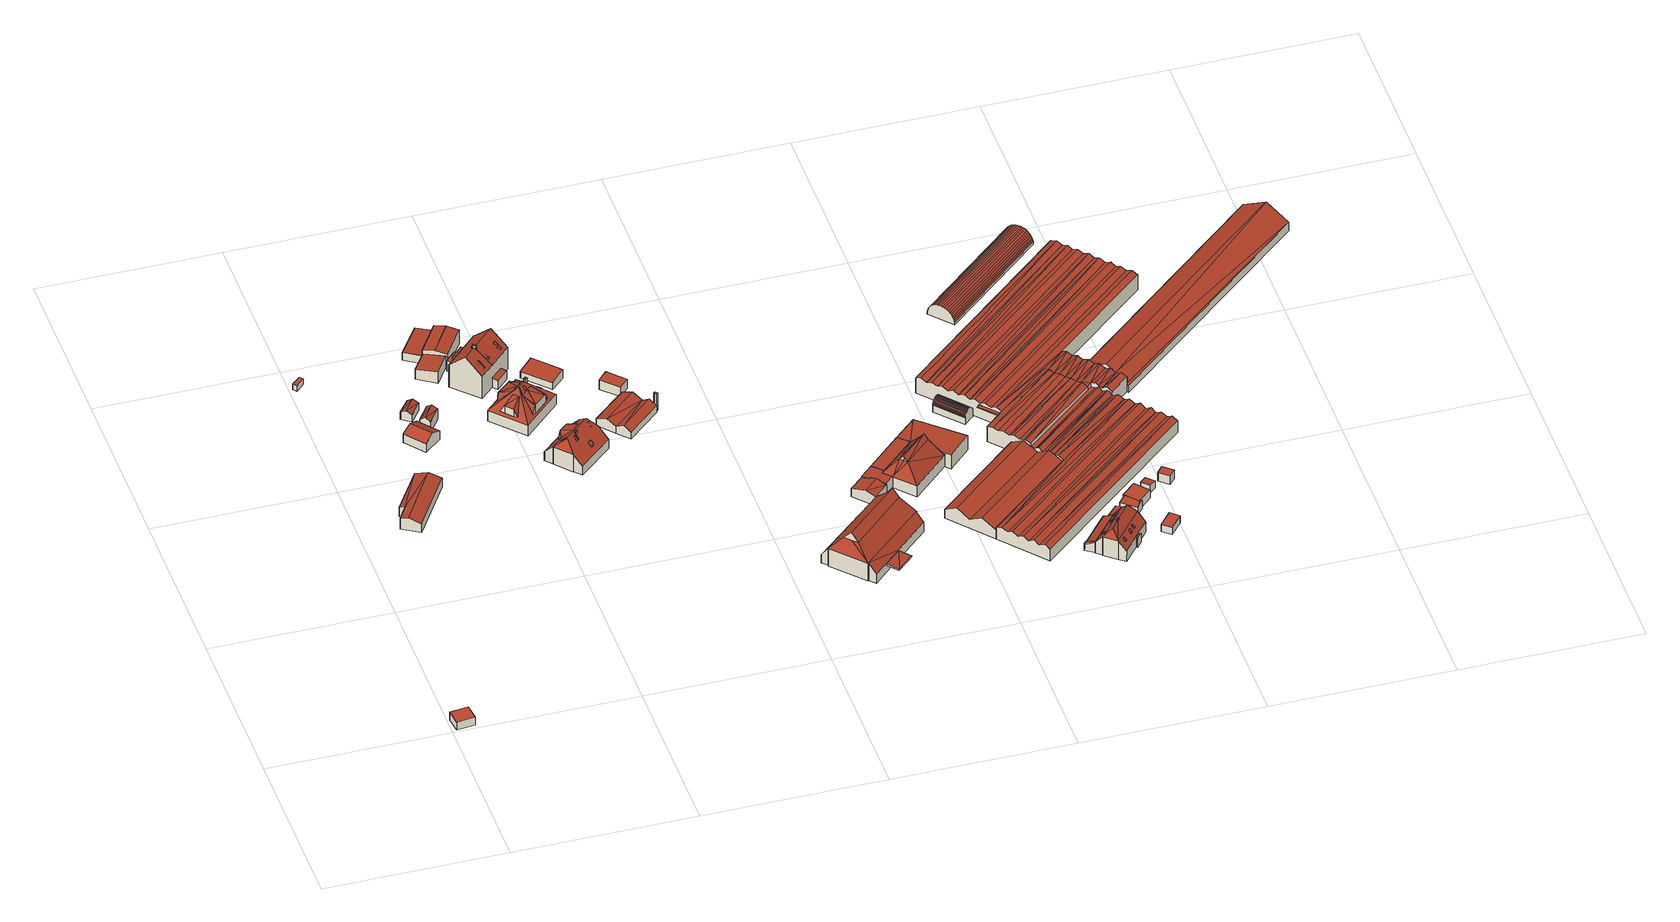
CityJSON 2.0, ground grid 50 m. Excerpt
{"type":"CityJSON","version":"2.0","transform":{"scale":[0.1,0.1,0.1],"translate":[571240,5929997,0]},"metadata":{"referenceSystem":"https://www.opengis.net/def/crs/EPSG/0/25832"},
"CityObjects":{
"building1":{"type":"Building","attributes":{"Grundfläche 2D":"23.063913","Grundhöhe NN":"0.871"},"geometry":[{"type":"Solid","lod":"3","boundaries":[[[[0,1,2,3]],[[4,5,3,2]],[[5,6,0,3]],[[6,7,1,0]],[[7,4,2,1]],[[7,6,5,4]]]],"semantics":{"surfaces":[{"type":"RoofSurface"},{"type":"WallSurface"},{"type":"GroundSurface"}],"values":[[0,1,1,1,1,2]]}}]},
"building2":{"type":"Building","attributes":{"Grundfläche 2D":"130.354310","Grundhöhe NN":"1.993"},"geometry":[{"type":"Solid","lod":"3","boundaries":[[[[8,9,10,11]],[[12,8,13]],[[14,9,8,12]],[[12,13,15]],[[11,10,16,17]],[[13,8,11,17,18]],[[15,13,18,19]],[[12,15,19,20]],[[14,12,20,21]],[[16,10,9,14,21]],[[19,18,17,16,21,20]]]],"semantics":{"surfaces":[{"type":"RoofSurface"},{"type":"WallSurface"},{"type":"GroundSurface"}],"values":[[0,0,0,0,1,1,1,1,1,1,2]]}}]},
"building3":{"type":"Building","attributes":{"Grundfläche 2D":"4.122551","Grundhöhe NN":"1.313"},"geometry":[{"type":"Solid","lod":"3","boundaries":[[[[22,23,24,25]],[[26,27,25,24]],[[27,28,22,25]],[[28,29,23,22]],[[29,26,24,23]],[[29,28,27,26]]]],"semantics":{"surfaces":[{"type":"RoofSurface"},{"type":"WallSurface"},{"type":"GroundSurface"}],"values":[[0,1,1,1,1,2]]}}]},
"building4":{"type":"Building","attributes":{"Grundfläche 2D":"42.487917","Grundhöhe NN":"2.289"},"geometry":[{"type":"Solid","lod":"3","boundaries":[[[[30,31,32,33]],[[34,31,30,35]],[[33,32,36,37]],[[35,30,33,37,38]],[[34,35,38,39]],[[36,32,31,34,39]],[[38,37,36,39]]]],"semantics":{"surfaces":[{"type":"RoofSurface"},{"type":"WallSurface"},{"type":"GroundSurface"}],"values":[[0,0,1,1,1,1,2]]}}]},
"building5":{"type":"Building","attributes":{"Grundfläche 2D":"15.498666","Grundhöhe NN":"1.835"},"geometry":[{"type":"Solid","lod":"3","boundaries":[[[[40,41,42]],[[40,42,43]],[[44,43,45]],[[40,43,44]],[[42,41,46,47]],[[45,43,42,47,48]],[[44,45,48,49]],[[46,41,40,44,49]],[[48,47,46,49]]]],"semantics":{"surfaces":[{"type":"RoofSurface"},{"type":"WallSurface"},{"type":"GroundSurface"}],"values":[[0,0,0,0,1,1,1,1,2]]}}]},
"building6":{"type":"Building","attributes":{"Grundfläche 2D":"16.475734","Grundhöhe NN":"2.007"},"geometry":[{"type":"Solid","lod":"3","boundaries":[[[[50,51,52]],[[53,51,50]],[[54,52,55]],[[50,52,54]],[[55,52,51,56,57]],[[54,55,57,58]],[[53,50,54,58,59]],[[51,53,59,56]],[[57,56,59,58]]]],"semantics":{"surfaces":[{"type":"RoofSurface"},{"type":"WallSurface"},{"type":"GroundSurface"}],"values":[[0,0,0,0,1,1,1,1,2]]}}]},
"building7":{"type":"Building","attributes":{"Grundfläche 2D":"40.867270","Grundhöhe NN":"1.339"},"geometry":[{"type":"Solid","lod":"3","boundaries":[[[[60,61,62,63,64]],[[64,63,62,65,66]],[[60,64,66,67]],[[61,60,67,68]],[[62,61,68,65]],[[66,65,68,67]]]],"semantics":{"surfaces":[{"type":"RoofSurface"},{"type":"WallSurface"},{"type":"GroundSurface"}],"values":[[0,1,1,1,1,2]]}}]},
"building8":{"type":"Building","attributes":{"Grundfläche 2D":"121.581172","Grundhöhe NN":"1.195"},"geometry":[{"type":"Solid","lod":"3","boundaries":[[[[69,70,71,72,73,74]],[[69,75,76,70]],[[77,78,79,80]],[[78,77,81]],[[78,81,82]],[[71,79,78,72]],[[83,75,69,74,73,72,78,82,84]],[[76,75,83,85]],[[71,70,76,85,86,79]],[[80,79,86,87]],[[77,80,87,88]],[[81,77,88,89]],[[82,81,89,84]],[[83,84,89,88,87,86,85]]]],"semantics":{"surfaces":[{"type":"RoofSurface"},{"type":"WallSurface"},{"type":"GroundSurface"}],"values":[[0,0,0,0,0,1,1,1,1,1,1,1,1,2]]}}]},
"building9":{"type":"Building","attributes":{"Grundfläche 2D":"149.646986","Grundhöhe NN":"1.250"},"children":["building9-1","building9-2","building9-3","building9-4","building9-5"],"geometry":[{"type":"Solid","lod":"3","boundaries":[[[[90,91,92,91,93,94,95,96,97,98]],[[91,90,99,100]],[[93,91,100,101,95,94]],[[102,103,104,105]],[[106,107,108,109,110]],[[111,112,113,114,115,116]],[[115,114,109,108,117,118,98,97,96,119,120]],[[99,90,98,118,121]],[[103,122,123,101,100,99,121,124,104]],[[119,96,95,101,123]],[[105,104,124,125]],[[102,105,125,126]],[[103,102,126,122]],[[109,114,113,110]],[[127,107,106,110,113,112,128]],[[108,107,127,117]],[[120,129,116,115]],[[111,116,129,130]],[[112,111,130,128]],[[128,130,129,120,119,123,122,126,125,124,121,118,117,127]]]],"semantics":{"surfaces":[{"type":"RoofSurface"},{"type":"WallSurface"},{"type":"GroundSurface"}],"values":[[0,0,0,0,0,0,1,1,1,1,1,1,1,1,1,1,1,1,1,2]]}}]},
"building9-1":{"type":"BuildingInstallation","parents":["building9"],"geometry":[{"type":"MultiSurface","lod":"3","boundaries":[[[131,132,133,134]],[[134,133,135,136]],[[131,134,136,137]],[[132,131,137,138]],[[138,135,133,132]]],"semantics":{"surfaces":[{"type":"RoofSurface"},{"type":"WallSurface"}],"values":[0,1,1,1,1]}}]},
"building9-2":{"type":"BuildingInstallation","parents":["building9"],"geometry":[{"type":"MultiSurface","lod":"3","boundaries":[[[139,140,141,142]],[[142,141,143,144]],[[139,142,144,145]],[[140,139,145,146]],[[141,140,146,143]]],"semantics":{"surfaces":[{"type":"RoofSurface"},{"type":"WallSurface"}],"values":[0,1,1,1,1]}}]},
"building9-3":{"type":"BuildingInstallation","parents":["building9"],"geometry":[{"type":"MultiSurface","lod":"3","boundaries":[[[147,148,149,150]],[[151,152,147,150]],[[152,91,153,148,147]],[[149,148,153,154]],[[150,149,154,93,151]]],"semantics":{"surfaces":[{"type":"RoofSurface"},{"type":"WallSurface"}],"values":[0,1,1,1,1]}}]},
"building9-4":{"type":"BuildingInstallation","parents":["building9"],"geometry":[{"type":"MultiSurface","lod":"3","boundaries":[[[155,156,157,158,159]],[[160,155,159,158,161,162]],[[160,163,156,155]],[[163,164,157,156]],[[158,157,164,161]]],"semantics":{"surfaces":[{"type":"RoofSurface"},{"type":"WallSurface"}],"values":[0,1,1,1,1]}}]},
"building9-5":{"type":"BuildingInstallation","parents":["building9"],"geometry":[{"type":"MultiSurface","lod":"3","boundaries":[[[165,166,167,168,169,170,171,172]],[[173,174,175,170,169,168]],[[176,173,168,167,166]],[[175,92,177,172,171,170]],[[177,178,176,166,165,172]]],"semantics":{"surfaces":[{"type":"RoofSurface"},{"type":"WallSurface"}],"values":[0,1,1,1,1]}}]},
"building10":{"type":"Building","attributes":{"Grundfläche 2D":"168.420769","Grundhöhe NN":"1.613"},"children":["building10-1","building10-2","building10-3","building10-4"],"geometry":[{"type":"Solid","lod":"3","boundaries":[[[[179,180,181]],[[182,183,184]],[[181,180,182,184]],[[184,183,185,186]],[[187,188,189]],[[190,191,192,187]],[[187,192,193,188]],[[194,195,196,191,197,198]],[[196,192,191]],[[199,200,196,195]],[[199,195,201,202]],[[203,204,205,206]],[[207,208,209,206]],[[206,209,203]],[[210,211,212,208]],[[212,209,208]],[[212,211,213]],[[211,214,213]],[[215,216,217,218,219,220,221,222],[214,211,210,223,208,224,225,226,205,204,227,228,229,230,231]],[[220,219,232]],[[233,234,235,232,219,218,217,216],[236,198,197,191,190,237,238,239,240,241,242,243,244,245,246,201,195,216,195,194,198]],[[233,216,215],[183,182,180,179,247,248,186,185]],[[184,186,248]],[[181,184,248,247]],[[247,179,181]],[[239,238,187,189]],[[237,190,191,197,191,190,187,238]],[[202,201,246]],[[199,202,246,245]],[[245,244,243,242,241,240,188,193,192,196,200,199]],[[189,188,240,239]],[[206,205,226]],[[208,207,206,226,225,224,208,223,210]],[[213,214,231]],[[229,228,227,203,209,212,213,231,230]],[[204,203,227]],[[215,222,221,220,249,250]],[[233,215,250,251]],[[232,235,234,233,251,252]],[[220,232,252,249]],[[251,250,249,252]]]],"semantics":{"surfaces":[{"type":"RoofSurface"},{"type":"WallSurface"},{"type":"GroundSurface"}],"values":[[0,0,0,0,0,0,0,0,0,0,0,0,0,0,0,0,0,0,0,0,0,0,1,1,1,1,1,1,1,1,1,1,1,1,1,1,1,1,1,1,2]]}}]},
"building10-1":{"type":"BuildingInstallation","parents":["building10"],"geometry":[{"type":"MultiSurface","lod":"3","boundaries":[[[253,254,255,256,257]],[[257,256,236,258]],[[258,259,253,257]],[[255,254,253,259,260]],[[260,236,256,255]]],"semantics":{"surfaces":[{"type":"RoofSurface"},{"type":"WallSurface"}],"values":[0,1,1,1,1]}}]},
"building10-2":{"type":"BuildingInstallation","parents":["building10"],"geometry":[{"type":"MultiSurface","lod":"3","boundaries":[[[261,262,263,264]],[[264,263,265,266]],[[261,264,266,267]],[[262,261,267,268]],[[263,262,268,265]]],"semantics":{"surfaces":[{"type":"RoofSurface"},{"type":"WallSurface"}],"values":[0,1,1,1,1]}}]},
"building10-3":{"type":"BuildingInstallation","parents":["building10"],"geometry":[{"type":"MultiSurface","lod":"3","boundaries":[[[269,270,271,272]],[[270,269,273,274]],[[272,271,275,276]],[[269,272,276,273]],[[271,270,274,275]]],"semantics":{"surfaces":[{"type":"RoofSurface"},{"type":"WallSurface"}],"values":[0,1,1,1,1]}}]},
"building10-4":{"type":"BuildingInstallation","parents":["building10"],"geometry":[{"type":"MultiSurface","lod":"3","boundaries":[[[277,278,279,280]],[[280,279,281,282]],[[277,280,282,283]],[[278,277,283,284]],[[279,278,284,281]]],"semantics":{"surfaces":[{"type":"RoofSurface"},{"type":"WallSurface"}],"values":[0,1,1,1,1]}}]},
"building11":{"type":"Building","attributes":{"Grundfläche 2D":"145.570265","Grundhöhe NN":"1.958"},"children":["building11-1","building11-2","building11-3","building11-4","building11-5"],"geometry":[{"type":"Solid","lod":"3","boundaries":[[[[285,286,287]],[[286,288,287]],[[287,288,289,290]],[[291,292,287,290,293]],[[294,295,296,297,298,299,289,288,286,285,300,301,302]],[[293,290,289,299,303,304,305,306,307,296,295,308,291]],[[296,307,309]],[[294,292,291,308,295]],[[310,304,303]],[[311,312,313,307,306,305,304,310,314,315]],[[309,307,313]],[[292,294,302]],[[301,300,287,292,302]],[[285,287,300]],[[316,317,297,296]],[[317,318,298,297]],[[318,319,299,298]],[[319,320,303,299]],[[320,321,310,303]],[[321,322,314,310]],[[322,323,315,314]],[[323,324,311,315]],[[324,325,312,311]],[[325,326,313,312]],[[326,327,309,313]],[[327,316,296,309]],[[318,317,316,327,326,325,324,323,322,321,320,319]]]],"semantics":{"surfaces":[{"type":"RoofSurface"},{"type":"WallSurface"},{"type":"GroundSurface"}],"values":[[0,0,0,0,0,0,0,0,0,0,0,1,1,1,1,1,1,1,1,1,1,1,1,1,1,1,2]]}}]},
"building11-1":{"type":"BuildingInstallation","parents":["building11"],"geometry":[{"type":"MultiSurface","lod":"3","boundaries":[[[328,329,330,331,332]],[[333,330,329,334]],[[334,329,328,332,335,336]],[[333,337,331,330]],[[337,335,332,331]]],"semantics":{"surfaces":[{"type":"RoofSurface"},{"type":"WallSurface"}],"values":[0,1,1,1,1]}}]},
"building11-2":{"type":"BuildingInstallation","parents":["building11"],"geometry":[{"type":"MultiSurface","lod":"3","boundaries":[[[338,339,340,341]],[[341,340,342,343]],[[338,341,343,344]],[[339,338,344,345]],[[340,339,345,342]]],"semantics":{"surfaces":[{"type":"RoofSurface"},{"type":"WallSurface"}],"values":[0,1,1,1,1]}}]},
"building11-3":{"type":"BuildingInstallation","parents":["building11"],"geometry":[{"type":"MultiSurface","lod":"3","boundaries":[[[346,347,348,349]],[[347,346,350,351]],[[352,350,346,349]],[[349,348,353,352]],[[351,353,348,347]]],"semantics":{"surfaces":[{"type":"RoofSurface"},{"type":"WallSurface"}],"values":[0,1,1,1,1]}}]},
"building11-4":{"type":"BuildingInstallation","parents":["building11"],"geometry":[{"type":"MultiSurface","lod":"3","boundaries":[[[354,355,356,357,358,359]],[[359,358,357,360,358,361]],[[361,362,354,359]],[[362,363,364,356,355,354]],[[364,360,357,356]]],"semantics":{"surfaces":[{"type":"RoofSurface"},{"type":"WallSurface"}],"values":[0,1,1,1,1]}}]},
"building11-5":{"type":"BuildingInstallation","parents":["building11"],"geometry":[{"type":"MultiSurface","lod":"3","boundaries":[[[365,366,367,368]],[[365,368,369]],[[367,366,370,371]],[[371,372,373,369,368,367]],[[373,374,365,369]],[[366,365,374,370]]],"semantics":{"surfaces":[{"type":"RoofSurface"},{"type":"WallSurface"}],"values":[0,0,1,1,1,1]}}]},
"building12":{"type":"Building","attributes":{"Grundfläche 2D":"48.192403","Grundhöhe NN":"1.057"},"geometry":[{"type":"Solid","lod":"3","boundaries":[[[[375,376,377,378]],[[379,380,378,377]],[[380,381,375,378]],[[381,382,376,375]],[[382,379,377,376]],[[382,381,380,379]]]],"semantics":{"surfaces":[{"type":"RoofSurface"},{"type":"WallSurface"},{"type":"GroundSurface"}],"values":[[0,1,1,1,1,2]]}}]},
"building13":{"type":"Building","attributes":{"Grundfläche 2D":"128.710139","Grundhöhe NN":"0.861"},"geometry":[{"type":"Solid","lod":"3","boundaries":[[[[383,384,385]],[[386,387,385,388]],[[383,385,387]],[[389,384,383]],[[390,389,383,391]],[[392,389,390,393]],[[388,385,384,394,395]],[[386,388,395,396]],[[383,387,386,396,397]],[[383,397,398,391]],[[393,390,391,398,399]],[[392,393,399,400]],[[394,384,389,392,400]],[[395,394,400,399,398,397,396]]]],"semantics":{"surfaces":[{"type":"RoofSurface"},{"type":"WallSurface"},{"type":"GroundSurface"}],"values":[[0,0,0,0,0,0,1,1,1,1,1,1,1,2]]}}]},
"building14":{"type":"Building","attributes":{"Grundfläche 2D":"22.671607","Grundhöhe NN":"0.861"},"geometry":[{"type":"Solid","lod":"3","boundaries":[[[[401,402,403,404]],[[405,406,404,403]],[[406,407,401,404]],[[407,408,402,401]],[[408,405,403,402]],[[408,407,406,405]]]],"semantics":{"surfaces":[{"type":"RoofSurface"},{"type":"WallSurface"},{"type":"GroundSurface"}],"values":[[0,1,1,1,1,2]]}}]},
"building15":{"type":"Building","attributes":{"Grundfläche 2D":"0.396616","Grundhöhe NN":"0.861"},"geometry":[{"type":"Solid","lod":"3","boundaries":[[[[409,410,411,412]],[[413,414,412,411]],[[414,415,409,412]],[[415,416,410,409]],[[416,413,411,410]],[[416,415,414,413]]]],"semantics":{"surfaces":[{"type":"RoofSurface"},{"type":"WallSurface"},{"type":"GroundSurface"}],"values":[[0,1,1,1,1,2]]}}]},
"building16":{"type":"Building","attributes":{"Grundfläche 2D":"384.160174","Grundhöhe NN":"1.611"},"children":["building16-1"],"geometry":[{"type":"Solid","lod":"3","boundaries":[[[[417,418,419]],[[419,420,421,417]],[[417,421,422,423,424,425]],[[424,423,426,427]],[[428,429,422]],[[422,429,423]],[[430,429,428]],[[431,432,433,434,427,426,430,428]],[[435,432,431]],[[436,432,435]],[[433,425,437,434]],[[424,437,425]],[[429,426,423]],[[430,426,429]],[[437,424,427,434]],[[438,420,419,439,419,418,440,441]],[[421,420,438,442]],[[422,421,442,443]],[[428,422,443,444]],[[431,428,444,445]],[[435,431,445,446]],[[436,435,446,447]],[[432,436,447,448]],[[433,432,448,449]],[[425,433,449,450]],[[417,425,450,451]],[[418,417,451,440]],[[449,448,447,446,445,444,443,442,438,441,440,451,450]]]],"semantics":{"surfaces":[{"type":"RoofSurface"},{"type":"WallSurface"},{"type":"GroundSurface"}],"values":[[0,0,0,0,0,0,0,0,0,0,0,0,1,1,1,1,1,1,1,1,1,1,1,1,1,1,1,2]]}}]},
"building16-1":{"type":"BuildingInstallation","parents":["building16"],"geometry":[{"type":"MultiSurface","lod":"3","boundaries":[[[452,439,453]],[[454,439,452]],[[453,439,455,456,457]],[[458,452,453,457,456]],[[454,452,458,459]],[[439,454,459,455]],[[459,458,456,455]]],"semantics":{"surfaces":[{"type":"RoofSurface"},{"type":"WallSurface"},{"type":"OuterCeilingSurface"}],"values":[0,0,1,1,1,1,2]}}]},
"building17":{"type":"Building","attributes":{"Grundfläche 2D":"38.992033","Grundhöhe NN":"1.335"},"geometry":[{"type":"Solid","lod":"3","boundaries":[[[[460,461,462]],[[463,461,460]],[[464,461,463]],[[465,460,462,466,467,468]],[[466,462,461,464,469,470,471]],[[467,466,471,472]],[[468,467,472,473]],[[465,468,473,474]],[[463,460,465,474,475]],[[464,463,475,469]],[[469,475,474,473,472,471,470]]]],"semantics":{"surfaces":[{"type":"RoofSurface"},{"type":"WallSurface"},{"type":"GroundSurface"}],"values":[[0,0,0,0,1,1,1,1,1,1,2]]}}]},
"building18":{"type":"Building","attributes":{"Grundfläche 2D":"27.811129","Grundhöhe NN":"1.264"},"geometry":[{"type":"Solid","lod":"3","boundaries":[[[[476,477,478,479,480,481,482,483,484,485]],[[486,480,479,478,487,488]],[[481,480,486,473]],[[482,481,473,472]],[[483,482,472,471]],[[485,484,483,471,470]],[[476,485,470,489]],[[477,476,489,490]],[[478,477,490,487]],[[486,488,487,490,489,470,471,472,473]]]],"semantics":{"surfaces":[{"type":"RoofSurface"},{"type":"WallSurface"},{"type":"GroundSurface"}],"values":[[0,1,1,1,1,1,1,1,1,2]]}}]},
"building19":{"type":"Building","attributes":{"Grundfläche 2D":"145.888593","Grundhöhe NN":"1.140"},"geometry":[{"type":"Solid","lod":"3","boundaries":[[[[491,492,493]],[[491,493,494]],[[495,491,494]],[[491,496,492]],[[497,498,496]],[[499,497,496]],[[499,496,491]],[[500,494,493]],[[500,501,494]],[[500,498,497]],[[495,501,497]],[[500,497,501]],[[502,495,497]],[[502,491,495]],[[503,494,501]],[[499,502,497]],[[491,502,499]],[[503,495,494]],[[495,503,501]],[[493,504,500]],[[504,498,500]],[[493,492,505,506]],[[507,500,504,493,506]],[[508,498,504,500,507]],[[492,496,498,508,505]],[[506,505,508,507]]]],"semantics":{"surfaces":[{"type":"RoofSurface"},{"type":"WallSurface"},{"type":"GroundSurface"}],"values":[[0,0,0,0,0,0,0,0,0,0,0,0,0,0,0,1,1,1,1,1,1,1,1,1,1,2]]}}]},
"building20":{"type":"Building","attributes":{"Grundfläche 2D":"187.721855","Grundhöhe NN":"1.034"},"geometry":[{"type":"Solid","lod":"3","boundaries":[[[[500,509,480,479,478]],[[500,510,509]],[[511,510,500]],[[512,513,514,515,516,517,510,511]],[[516,515,509]],[[478,518,519,500]],[[520,521,480,509]],[[478,479,480,521,522,518]],[[511,500,519,523]],[[510,517,509]],[[517,516,509]],[[515,514,524,525]],[[515,525,520,509]],[[511,523,526,512]],[[513,512,526,527]],[[514,513,527,524]],[[521,520,525,524,527,526,523,519,518,522]]]],"semantics":{"surfaces":[{"type":"RoofSurface"},{"type":"WallSurface"},{"type":"GroundSurface"}],"values":[[0,0,0,0,0,1,1,1,1,1,1,1,1,1,1,1,2]]}}]},
"building21":{"type":"Building","attributes":{"Grundfläche 2D":"35.660519","Grundhöhe NN":"0.750"},"geometry":[{"type":"Solid","lod":"3","boundaries":[[[[528,529,530,531]],[[532,528,531,533]],[[534,532,533,535]],[[536,534,535,537]],[[538,536,537,539]],[[540,538,539,541]],[[542,540,541,543]],[[544,542,543,545]],[[546,544,545,547]],[[548,546,547,549]],[[550,548,549,551]],[[552,550,551,553]],[[554,552,553,555]],[[556,554,555,557]],[[558,556,557,559]],[[560,558,559,561]],[[562,560,561,563]],[[564,562,563,565]],[[566,564,565,567]],[[568,566,567,569]],[[531,530,570,571]],[[572,573,574,575,576,577,578,579,580,581,582,569,567,565,563,561,559,557,555,553,551,549,547,545,543,541,539,537,535,533,531,571,583]],[[568,569,582,584]],[[585,564,566,568,584]],[[586,587,588,589,590,591,592,528,532,534,536,538,540,542,544,546,548,550,552,554,556,558,560,562,564,585,593]],[[529,528,592,594]],[[530,529,594,570]],[[591,590,589,588,587,586,593,585,584,582,581,580,579,578,577,576,575,574,573,572,583,571,570,594,592]]]],"semantics":{"surfaces":[{"type":"RoofSurface"},{"type":"WallSurface"},{"type":"GroundSurface"}],"values":[[0,0,0,0,0,0,0,0,0,0,0,0,0,0,0,0,0,0,0,0,1,1,1,1,1,1,1,2]]}}]},
"building22":{"type":"Building","attributes":{"Grundfläche 2D":"145.750963","Grundhöhe NN":"1.015"},"children":["building22-1","building22-2","building22-3","building22-4","building22-5","building22-6","building22-7","building22-8"],"geometry":[{"type":"Solid","lod":"3","boundaries":[[[[595,596,597,598,599,600,601,602]],[[603,604,605,606,597,596,607,608,603,609]],[[610,608,607]],[[611,608,610]],[[612,613,611,614,615,616]],[[605,604,603,611,613,617]],[[611,603,608]],[[606,605,617]],[[618,619,620,621,622,623,624]],[[625,626,627,628]],[[629,625,628,630]],[[607,596,631,632]],[[610,607,632,633]],[[611,610,633,634]],[[614,611,634,635]],[[628,627,636,637,612,616,615,614,635,638,630]],[[613,612,637,639]],[[617,613,639,640]],[[606,617,640,641]],[[597,606,641,642]],[[600,599,598,597,642,643]],[[620,619,618,644,645,595,602,601,600,643,646]],[[596,595,645,631]],[[629,630,638,647]],[[626,625,629,647,648]],[[627,626,648,636]],[[622,621,620,646,649]],[[624,623,622,649,650]],[[618,624,650,644]],[[639,637,636,648,647,638,635,634,633,632,631,645,644,650,649,646,643,642,641,640]]]],"semantics":{"surfaces":[{"type":"RoofSurface"},{"type":"WallSurface"},{"type":"GroundSurface"}],"values":[[0,0,0,0,0,0,0,0,0,0,0,1,1,1,1,1,1,1,1,1,1,1,1,1,1,1,1,1,1,2]]}}]},
"building22-1":{"type":"BuildingInstallation","parents":["building22"],"geometry":[{"type":"MultiSurface","lod":"3","boundaries":[[[651,652,653,654]],[[651,654,655,656]],[[654,653,657,655]],[[652,651,656,658]],[[657,653,652,658]]],"semantics":{"surfaces":[{"type":"RoofSurface"},{"type":"WallSurface"}],"values":[0,1,1,1,1]}}]},
"building22-2":{"type":"BuildingInstallation","parents":["building22"],"geometry":[{"type":"MultiSurface","lod":"3","boundaries":[[[659,660,661,662,663,664,665]],[[666,667,662,661]],[[667,668,664,663,662]],[[668,669,670,659,665,664]],[[670,666,661,660,659]]],"semantics":{"surfaces":[{"type":"RoofSurface"},{"type":"WallSurface"}],"values":[0,1,1,1,1]}}]},
"building22-3":{"type":"BuildingInstallation","parents":["building22"],"geometry":[{"type":"MultiSurface","lod":"3","boundaries":[[[671,672,673,674]],[[673,672,675,676]],[[677,674,673,676]],[[671,674,677,678]],[[675,672,671,678]]],"semantics":{"surfaces":[{"type":"RoofSurface"},{"type":"WallSurface"}],"values":[0,1,1,1,1]}}]},
"building22-4":{"type":"BuildingInstallation","parents":["building22"],"geometry":[{"type":"MultiSurface","lod":"3","boundaries":[[[679,680,681,682,683]],[[684,682,681,685]],[[680,679,686,687]],[[681,680,687,685]],[[683,682,684,679]],[[679,683,679,686]]],"semantics":{"surfaces":[{"type":"RoofSurface"},{"type":"WallSurface"}],"values":[0,1,1,1,1,1]}}]},
"building22-5":{"type":"BuildingInstallation","parents":["building22"],"geometry":[{"type":"MultiSurface","lod":"3","boundaries":[[[688,689,690,691,692,693,694,695,696]],[[697,698,694,693]],[[699,697,693,692]],[[698,700,701,702,688,696,695,694]],[[702,703,689,688]],[[699,692,691,690,689,703,704]]],"semantics":{"surfaces":[{"type":"RoofSurface"},{"type":"WallSurface"}],"values":[0,1,1,1,1,1]}}]},
"building22-6":{"type":"BuildingInstallation","parents":["building22"],"geometry":[{"type":"MultiSurface","lod":"3","boundaries":[[[705,706,707,708,709]],[[705,709,710,706]],[[711,707,706,705,706,712]],[[710,709,708,713]],[[708,707,711,713]]],"semantics":{"surfaces":[{"type":"RoofSurface"},{"type":"WallSurface"}],"values":[0,1,1,1,1]}}]},
"building22-7":{"type":"BuildingInstallation","parents":["building22"],"geometry":[{"type":"MultiSurface","lod":"3","boundaries":[[[714,715,716,717,718,719,720]],[[721,718,717,722]],[[723,724,715,714]],[[716,715,724,603]],[[722,717,716,603]],[[609,723,714,720,719,718,721,604]]],"semantics":{"surfaces":[{"type":"RoofSurface"},{"type":"WallSurface"}],"values":[0,1,1,1,1,1]}}]},
"building22-8":{"type":"BuildingInstallation","parents":["building22"],"geometry":[{"type":"MultiSurface","lod":"3","boundaries":[[[725,726,727,728]],[[728,727,619,623]],[[725,728,623,624]],[[726,725,624,618]],[[727,726,618,619]]],"semantics":{"surfaces":[{"type":"RoofSurface"},{"type":"WallSurface"}],"values":[0,1,1,1,1]}}]},
"building23":{"type":"Building","attributes":{"Grundfläche 2D":"27.042212","Grundhöhe NN":"0.839"},"geometry":[{"type":"Solid","lod":"3","boundaries":[[[[729,730,731,732,733,734,735]],[[734,733,736,737,735]],[[738,739,737]],[[739,735,737]],[[731,730,740,741]],[[732,731,741,742]],[[736,733,732,742,743]],[[737,736,743,744]],[[738,737,744,745]],[[739,738,745,746]],[[729,735,739,746,747]],[[730,729,747,740]],[[741,740,747,746,745,744,743,742]]]],"semantics":{"surfaces":[{"type":"RoofSurface"},{"type":"WallSurface"},{"type":"GroundSurface"}],"values":[[0,0,0,0,1,1,1,1,1,1,1,1,2]]}}]},
"building24":{"type":"Building","attributes":{"Grundfläche 2D":"38.624740","Grundhöhe NN":"0.839"},"geometry":[{"type":"Solid","lod":"3","boundaries":[[[[748,749,750,751]],[[752,750,749]],[[753,750,752]],[[753,752,754]],[[755,756,757,758]],[[748,751,759,760]],[[749,748,760,761]],[[753,754,762,763]],[[754,752,749,761,762]],[[764,756,755,750,753,763]],[[757,756,764,765]],[[758,757,765,766]],[[750,755,758,766,759,751]],[[762,761,760,759,766,765,764,763]]]],"semantics":{"surfaces":[{"type":"RoofSurface"},{"type":"WallSurface"},{"type":"GroundSurface"}],"values":[[0,0,0,0,0,1,1,1,1,1,1,1,1,2]]}}]},
"building25":{"type":"Building","attributes":{"Grundfläche 2D":"15.373702","Grundhöhe NN":"1.310"},"geometry":[{"type":"Solid","lod":"3","boundaries":[[[[767,768,769,770]],[[771,772,770,769]],[[772,773,767,770]],[[773,774,768,767]],[[774,771,769,768]],[[774,773,772,771]]]],"semantics":{"surfaces":[{"type":"RoofSurface"},{"type":"WallSurface"},{"type":"GroundSurface"}],"values":[[0,1,1,1,1,2]]}}]},
"building26":{"type":"Building","attributes":{"Grundfläche 2D":"6.787447","Grundhöhe NN":"0.798"},"geometry":[{"type":"Solid","lod":"3","boundaries":[[[[775,776,777,778]],[[779,780,778,777]],[[780,781,775,778]],[[781,782,776,775]],[[782,779,777,776]],[[782,781,780,779]]]],"semantics":{"surfaces":[{"type":"RoofSurface"},{"type":"WallSurface"},{"type":"GroundSurface"}],"values":[[0,1,1,1,1,2]]}}]},
"building27":{"type":"Building","attributes":{"Grundfläche 2D":"8.703712","Grundhöhe NN":"0.804"},"geometry":[{"type":"Solid","lod":"3","boundaries":[[[[783,784,785,786]],[[787,788,786,785]],[[788,789,783,786]],[[789,790,784,783]],[[790,787,785,784]],[[790,789,788,787]]]],"semantics":{"surfaces":[{"type":"RoofSurface"},{"type":"WallSurface"},{"type":"GroundSurface"}],"values":[[0,1,1,1,1,2]]}}]},
"building28":{"type":"Building","attributes":{"Grundfläche 2D":"305.815364","Grundhöhe NN":"0.591"},"geometry":[{"type":"Solid","lod":"3","boundaries":[[[[791,792,793,794]],[[795,792,791,796]],[[797,795,796,798]],[[799,797,798,800]],[[801,799,800,802]],[[803,801,802,804]],[[805,803,804,806]],[[807,805,806,808]],[[809,807,808,810]],[[811,809,810,812]],[[813,811,812,814]],[[815,813,814,816]],[[817,815,816,818]],[[819,817,818,820]],[[821,819,820,822]],[[823,821,822,824]],[[825,823,824,826]],[[827,825,826,828]],[[829,827,828,830]],[[831,829,830,832]],[[794,793,833,834]],[[835,836,837,838,832,830,828,826,824,822,820,818,816,814,812,810,808,806,804,802,800,798,796,791,794,834,839]],[[831,832,838,840]],[[841,842,843,833,793,792,795,797,799,801,803,805,807,809,811,813,815,817,819,821,823,825,827,829,831,840,844]],[[842,841,844,840,838,837,836,835,839,834,833,843]]]],"semantics":{"surfaces":[{"type":"RoofSurface"},{"type":"WallSurface"},{"type":"GroundSurface"}],"values":[[0,0,0,0,0,0,0,0,0,0,0,0,0,0,0,0,0,0,0,0,1,1,1,1,2]]}}]},
"building29":{"type":"Building","attributes":{"Grundfläche 2D":"4929.669564","Grundhöhe NN":"0.456"},"children":["building29-1"],"geometry":[{"type":"MultiSurface","lod":"3","boundaries":[[[845,846,847]],[[848,849,845]],[[849,846,845]],[[848,850,851]],[[851,849,848]],[[852,851,850]],[[853,854,855,852]],[[855,851,852]],[[856,857,854]],[[857,855,854]],[[858,857,856]],[[859,860,858]],[[860,857,858]],[[861,862,859]],[[862,860,859]],[[863,864,861]],[[864,862,861]],[[865,866,863]],[[866,867,863]],[[867,864,863]],[[866,868,869,870,871,872]],[[873,867,866,872]],[[874,870,869]],[[875,876,874]],[[876,870,874]],[[877,876,875]],[[878,879,877]],[[880,876,877,879]],[[881,882,883,884,885,879,878]],[[886,860,862]],[[849,887,888,846]],[[889,890,846,888]],[[891,892,890,889]],[[891,893,894,892]],[[893,895,896,897,894]],[[898,896,895]],[[899,900,898]],[[900,896,898]],[[901,902,899]],[[902,900,899]],[[903,904,901]],[[904,902,901]],[[905,906,907,903]],[[907,904,903]],[[908,909,906,905]],[[910,911,909,908]],[[912,911,910]],[[913,914,912]],[[914,911,912]],[[915,916,913]],[[916,914,913]],[[917,918,919,915]],[[919,916,915]],[[920,921,847,922]],[[923,852,920]],[[852,924,920]],[[924,921,920]],[[925,926,853,923]],[[853,852,923]],[[926,925,927,858,928]],[[929,858,927]],[[930,931,929]],[[931,858,929]],[[930,932,861,933,931]],[[934,861,932]],[[935,861,934]],[[934,936,935]],[[937,935,936,938]],[[865,935,937]],[[847,921,845]],[[939,873,940,941,942,943]],[[944,941,940]],[[945,946,944,880]],[[946,941,944]],[[946,945,947,948,949]],[[950,951,952,953,954]],[[952,951,955,956,957,958,959,960,961]],[[962,963,964,956,955,965]],[[966,967,968,962,965,969]],[[970,971,972,973]],[[974,975,970]],[[975,971,970]],[[976,977,974]],[[977,975,974]],[[978,979,976]],[[979,977,976]],[[980,981,982,964,979,978]],[[983,984,981]],[[984,982,981]],[[985,986,983]],[[986,984,983]],[[985,987,988,989,958,986]],[[990,971,968,991]],[[990,972,971]],[[992,993,991]],[[993,990,991]],[[994,995,992]],[[995,996,992]],[[996,993,992]],[[997,998,995]],[[998,996,995]],[[997,999,1000,998]],[[999,1001,1002,1000]],[[1001,1003,1004,1002]],[[1005,1006,1003]],[[1006,1004,1003]],[[1007,1008,1005]],[[1008,1006,1005]],[[1007,1009,1010,1008]],[[1011,1012,1009]],[[1012,1010,1009]],[[1011,1013,1014,1012]],[[953,952,961,960,938,936,934,932,930,929,927,925,923,920,922,1015,1016,954]],[[988,865,937,938,960,959,989]],[[1017,1015,922,847,1018,1019]],[[850,848,845,921,924]],[[928,858,856,854,853,852,853,926]],[[850,924,852]],[[865,863,861,935]],[[859,858,1020,861]],[[865,988,987,866]],[[981,980,978,976,974,970,882,881,878,877,875,874,869,868,866,987,985,983]],[[1021,947,884,883,882,970,973,1022]],[[884,947,945,885]],[[885,945,880,879]],[[886,862,864,867,873,939,943,1023,1024]],[[860,886,1024,1025]],[[849,851,855,857,860,1025,1026]],[[887,849,1026,1027]],[[917,915,913,912,910,908,905,903,901,899,898,895,893,891,889,888,887,1027,1028]],[[918,917,1028,1029]],[[1018,847,846,890,892,894,897,896,900,902,904,907,906,909,911,914,916,919,918,1029,1017,1019]],[[876,880,944,940,873,872,871,870]],[[948,947,1021,1030]],[[946,949,948,1030,1031]],[[942,941,946,1031,1032]],[[943,942,1032,1023]],[[950,954,1016,1033]],[[969,965,955,951,950,1033,1034]],[[979,964,963,962,968,971,975,977]],[[989,959,958]],[[984,986,958,957,956,964,982]],[[968,967,966,992,991]],[[994,992,966,969,1034]],[[1013,1011,1009,1007,1005,1003,1001,999,997,995,994,1034,1035]],[[1014,1013,1035,1036]],[[973,972,990,993,996,998,1000,1002,1004,1006,1008,1010,1012,1014,1036,1022]],[[1017,1029,1028,1027,1026,1025,1024,1023,1032,1031,1030,1021,1022,1036,1035,1034,1033,1016,1015],[1037,1038,1039]]],"semantics":{"surfaces":[{"type":"RoofSurface"},{"type":"WallSurface"},{"type":"GroundSurface"}],"values":[0,0,0,0,0,0,0,0,0,0,0,0,0,0,0,0,0,0,0,0,0,0,0,0,0,0,0,0,0,0,0,0,0,0,0,0,0,0,0,0,0,0,0,0,0,0,0,0,0,0,0,0,0,0,0,0,0,0,0,0,0,0,0,0,0,0,0,0,0,0,0,0,0,0,0,0,0,0,0,0,0,0,0,0,0,0,0,0,0,0,0,0,0,0,0,0,0,0,0,0,0,0,0,0,0,0,0,0,0,0,0,0,1,1,1,1,1,1,1,1,1,1,1,1,1,1,1,1,1,1,1,1,1,1,1,1,1,1,1,1,1,1,1,1,1,1,1,2]}}]},
"building29-1":{"type":"BuildingInstallation","parents":["building29"],"geometry":[{"type":"MultiSurface","lod":"3","boundaries":[[[1040,1018,1041,1042]],[[1018,1019,1043,1041]],[[1040,1044,1019,1018]],[[1042,1041,1043,1045]],[[1040,1042,1045,1044]],[[1019,1044,1045,1043]]],"semantics":{"surfaces":[{"type":"RoofSurface"},{"type":"WallSurface"},{"type":"OuterCeilingSurface"}],"values":[0,1,1,1,1,2]}}]}
},
"vertices":[
[10,2,34],[61,8,34],[56,53,34],[5,46,34],[56,53,9],[5,46,9],[10,2,9],[61,8,9],
[222,946,60],[122,786,60],[151,767,49],[253,926,49],[129,838,55],[192,965,49],[103,797,55],[115,846,49],[151,767,20],[253,926,20],[192,965,20],[115,846,20],[129,838,20],[103,797,20],
[30,1437,31],[7,1416,31],[16,1406,31],[39,1428,31],[16,1406,13],[39,1428,13],[30,1437,13],[7,1416,13],
[233,1140,65],[277,1087,65],[301,1106,51],[257,1160,51],[253,1067,51],[209,1121,51],[301,1106,23],[257,1160,23],[209,1121,23],[253,1067,23],
[243,1207,50],[256,1198,42],[286,1238,42],[273,1248,50],[231,1217,42],[261,1256,42],[256,1198,18],[286,1238,18],[261,1256,18],[231,1217,18],
[278,1153,63],[321,1188,53],[308,1197,63],[289,1145,53],[265,1163,53],[297,1206,53],[321,1188,20],[297,1206,20],[265,1163,20],[289,1145,20],
[315,1366,44],[366,1332,50],[403,1388,50],[379,1404,47],[352,1421,43],[403,1388,13],[352,1421,13],[315,1366,13],[366,1332,13],
[379,1404,62],[435,1489,62],[407,1507,55],[351,1422,55],[352,1421,55],[352,1421,56],[407,1385,56],[463,1470,56],[307,1450,36],[351,1422,38],[407,1507,39],[366,1535,36],[351,1420,38],[352,1421,38],[407,1385,12],[352,1421,12],[463,1470,12],[407,1507,12],[366,1535,12],[307,1450,12],[351,1420,12],
[422,1279,127],[454,1310,127],[452,1327,115],[456,1312,127],[465,1321,127],[516,1370,127],[482,1405,84],[418,1343,84],[388,1313,84],[455,1244,84],[492,1279,84],[550,1336,84],[536,1298,40],[524,1310,43],[492,1279,43],[505,1267,40],[417,1359,75],[410,1352,75],[418,1343,78],[449,1373,78],[440,1382,75],[401,1375,46],[417,1359,46],[440,1382,46],[449,1373,46],[453,1376,46],[429,1402,46],[418,1343,12],[388,1313,12],[482,1405,12],[453,1376,12],[455,1244,12],[524,1310,12],[550,1336,12],[492,1279,12],[505,1267,12],[536,1298,12],[410,1352,12],[417,1359,12],[429,1402,12],[401,1375,12],
[532,1328,91],[518,1341,108],[512,1335,108],[525,1322,91],[512,1335,107],[525,1322,90],[532,1328,90],[518,1341,107],
[470,1268,91],[457,1280,107],[451,1275,107],[464,1262,91],[451,1275,106],[464,1262,90],[470,1268,90],[457,1280,106],
[450,1313,134],[458,1305,134],[460,1308,134],[452,1316,134],[452,1316,122],[450,1313,122],[458,1305,121],[460,1308,121],
[485,1290,96],[490,1295,96],[484,1301,103],[480,1296,103],[485,1291,96],[485,1290,95],[480,1296,102],[485,1291,95],[490,1295,95],[484,1301,102],
[456,1320,123],[457,1319,124],[461,1322,124],[462,1323,124],[462,1324,124],[456,1330,116],[452,1327,116],[451,1325,116],[462,1323,123],[462,1324,123],[456,1330,115],[457,1319,123],[451,1325,115],[456,1320,122],
[503,1094,57],[518,1130,93],[495,1100,79],[517,1130,93],[506,1141,93],[477,1120,79],[471,1131,60],[468,1130,57],[557,1158,96],[589,1134,80],[596,1143,58],[549,1151,95],[545,1147,95],[587,1132,80],[588,1133,80],[532,1133,95],[528,1130,94],[553,1100,80],[541,1143,95],[540,1142,95],[551,1098,80],[552,1099,80],[533,1119,83],[544,1093,58],[477,1176,80],[472,1168,58],[486,1161,73],[507,1152,95],[511,1155,95],[526,1169,94],[479,1177,80],[537,1180,94],[538,1180,94],[514,1209,80],[516,1211,80],[525,1218,58],[441,1150,50],[524,1147,109],[530,1153,109],[535,1157,109],[542,1163,109],[544,1247,50],[511,1216,50],[473,1180,50],[534,1177,94],[515,1160,94],[511,1155,94],[507,1152,94],[477,1176,56],[479,1177,56],[514,1209,57],[515,1210,57],[516,1211,57],[626,1161,50],[522,1063,50],[555,1094,50],[592,1130,50],[540,1143,96],[554,1155,95],[557,1158,95],[596,1143,57],[589,1134,56],[588,1133,56],[587,1132,56],[553,1100,55],[552,1099,55],[551,1098,55],[544,1093,57],[495,1100,56],[477,1120,56],[544,1247,16],[441,1150,16],[522,1063,16],[626,1161,16],
[539,1154,105],[537,1152,105],[534,1149,105],[540,1143,97],[545,1147,97],[545,1147,96],[539,1154,104],[534,1149,104],
[549,1206,76],[554,1200,76],[561,1206,67],[556,1212,67],[561,1206,66],[556,1212,66],[549,1206,75],[554,1200,75],
[587,1179,67],[579,1173,77],[585,1167,77],[592,1173,67],[587,1179,66],[579,1173,76],[585,1167,76],[592,1173,66],
[546,1164,115],[551,1169,115],[547,1174,115],[542,1169,115],[547,1174,98],[542,1169,105],[546,1164,105],[551,1169,99],
[575,979,58],[581,976,64],[583,988,77],[581,976,65],[592,971,76],[607,962,92],[630,983,92],[607,1009,77],[625,979,92],[617,1016,59],[623,999,76],[644,1017,76],[625,1037,48],[531,953,48],[549,933,76],[583,988,57],[600,1003,57],[607,1009,57],[548,932,76],[581,921,105],[581,922,105],[609,946,105],[651,983,105],[629,986,89],[645,1018,76],[587,888,76],[700,952,48],[682,972,76],[684,974,76],[588,889,76],[607,868,48],[644,1017,20],[625,1037,20],[531,953,20],[549,933,20],[548,932,20],[587,888,20],[588,889,20],[607,868,20],[700,952,20],[682,972,20],[684,974,20],[645,1018,20],
[604,932,99],[600,930,99],[607,922,89],[614,928,89],[608,936,99],[607,922,88],[600,930,98],[608,936,98],[604,932,98],[614,928,88],
[610,937,109],[614,940,109],[610,944,109],[607,940,109],[610,944,102],[607,940,102],[610,937,98],[614,940,98],
[575,938,90],[570,934,90],[577,926,100],[582,931,100],[575,938,89],[570,934,89],[582,931,99],[577,926,99],
[654,928,62],[652,931,66],[648,935,73],[639,928,72],[645,921,63],[646,920,62],[639,928,71],[646,920,61],[654,928,61],[652,931,65],[648,935,72],
[660,969,89],[654,977,99],[649,973,99],[655,965,89],[656,965,89],[654,977,98],[649,973,98],[655,965,88],[656,965,88],[660,969,88],
[610,1331,39],[572,1296,32],[636,1228,32],[674,1263,39],[636,1228,11],[674,1263,11],[610,1331,11],[572,1296,11],
[832,1097,31],[740,1016,31],[756,999,44],[862,1065,31],[847,1081,44],[770,983,31],[722,1037,44],[815,1120,44],[834,1098,31],[701,1061,31],[794,1143,31],[740,1016,9],[770,983,9],[862,1065,9],[832,1097,9],[834,1098,9],[794,1143,9],[701,1061,9],
[775,1223,40],[749,1196,40],[794,1153,38],[819,1179,38],[794,1153,9],[819,1179,9],[775,1223,9],[749,1196,9],
[861,1069,67],[866,1072,67],[861,1078,67],[857,1074,67],[861,1078,9],[857,1074,9],[861,1069,9],[866,1072,9],
[1178,261,73],[1193,245,47],[1274,320,47],[1367,406,47],[1352,421,73],[1354,423,73],[1312,437,117],[1162,298,115],[1176,260,73],[1299,451,139],[1148,313,139],[1273,509,73],[1299,451,117],[1284,465,117],[1272,508,73],[1098,349,73],[1096,347,73],[1132,330,113],[1259,523,42],[1083,363,42],[1148,313,113],[1367,406,16],[1274,320,45],[1193,245,16],[1229,279,16],[1352,421,16],[1354,423,16],[1273,509,16],[1272,508,16],[1259,523,16],[1083,363,16],[1098,349,16],[1096,347,16],[1176,260,16],[1178,261,16],
[1255,251,41],[1229,279,46],[1300,292,42],[1274,320,39],[1229,279,39],[1229,279,45],[1255,251,39],[1300,292,39],
[1263,565,51],[1321,583,42],[1303,603,51],[1282,544,42],[1322,581,42],[1233,598,39],[1291,617,46],[1288,614,46],[1271,632,39],[1322,581,13],[1321,583,13],[1291,617,13],[1288,614,13],[1271,632,13],[1233,598,13],[1282,544,13],
[1345,604,47],[1324,627,45],[1332,635,45],[1306,664,43],[1305,664,43],[1271,632,43],[1288,614,44],[1291,617,44],[1303,603,45],[1321,583,47],[1305,664,13],[1332,635,13],[1306,664,13],[1345,604,13],[1324,627,13],
[1383,594,93],[1393,551,46],[1495,647,46],[1457,665,93],[1448,673,107],[1345,604,46],[1365,613,92],[1324,627,46],[1374,604,92],[1429,725,45],[1440,683,92],[1374,604,105],[1448,673,93],[1429,725,46],[1393,551,11],[1495,647,11],[1429,725,11],[1324,627,11],
[1402,755,43],[1442,713,47],[1440,712,47],[1495,647,54],[1508,634,55],[1570,694,56],[1462,811,43],[1429,726,45],[1441,714,47],[1332,635,10],[1429,725,10],[1402,755,10],[1305,664,10],[1306,664,10],[1440,712,10],[1570,694,10],[1462,811,10],[1495,647,10],[1508,634,10],
[1621,818,33],[1621,819,30],[1558,891,30],[1557,891,33],[1621,818,35],[1557,891,35],[1620,817,38],[1556,890,38],[1619,816,40],[1555,889,40],[1617,815,43],[1553,888,43],[1615,813,44],[1552,886,45],[1613,812,46],[1550,884,46],[1611,810,47],[1548,883,47],[1609,808,48],[1546,881,48],[1607,806,48],[1544,879,48],[1606,805,48],[1542,877,48],[1603,803,47],[1540,876,47],[1601,801,46],[1538,874,46],[1600,799,44],[1536,872,45],[1598,798,43],[1534,871,43],[1596,797,40],[1533,869,40],[1595,796,38],[1532,868,38],[1594,795,35],[1531,868,35],[1594,794,33],[1530,867,33],[1594,794,30],[1530,867,30],[1558,891,8],[1557,891,8],[1553,888,8],[1552,886,8],[1550,884,8],[1542,877,8],[1540,876,8],[1538,874,8],[1536,872,8],[1534,871,8],[1532,868,8],[1531,868,8],[1530,867,8],[1556,890,8],[1594,794,8],[1594,795,8],[1598,798,8],[1603,803,8],[1607,806,8],[1609,808,8],[1615,813,8],[1619,816,8],[1621,818,8],[1596,797,8],[1621,819,8],
[1759,206,45],[1775,193,70],[1855,290,70],[1848,296,59],[1843,300,51],[1839,303,44],[1837,301,44],[1760,208,45],[1823,217,95],[1826,221,95],[1863,266,95],[1856,291,70],[1774,192,70],[1799,188,95],[1825,222,93],[1807,165,70],[1807,166,70],[1905,249,43],[1888,263,70],[1825,152,44],[1865,200,44],[1872,209,44],[1889,264,70],[1760,208,43],[1764,213,43],[1837,301,43],[1821,314,32],[1815,320,28],[1742,232,28],[1736,225,28],[1876,206,43],[1883,215,37],[1880,218,37],[1872,209,43],[1869,197,37],[1865,200,37],[1775,193,10],[1774,192,10],[1807,165,10],[1807,166,10],[1825,152,10],[1880,218,10],[1905,249,10],[1865,200,10],[1888,263,10],[1889,264,10],[1856,291,10],[1855,290,10],[1839,303,10],[1760,208,10],[1759,206,10],[1837,301,10],[1869,197,10],[1883,215,10],[1815,320,10],[1736,225,10],
[1869,221,57],[1863,226,65],[1859,220,65],[1864,216,57],[1864,216,56],[1869,221,56],[1859,220,64],[1863,226,64],
[1814,258,57],[1815,258,58],[1819,254,66],[1824,259,66],[1824,260,65],[1819,263,58],[1815,259,57],[1819,254,64],[1824,259,65],[1819,263,57],[1815,259,56],[1814,258,56],
[1780,217,58],[1786,212,66],[1790,218,66],[1784,222,58],[1786,212,65],[1790,218,65],[1784,222,57],[1780,217,57],
[1852,200,56],[1856,206,57],[1851,210,65],[1846,205,65],[1852,200,57],[1846,205,64],[1851,210,64],[1852,200,55],[1856,206,56],
[1829,173,57],[1833,178,57],[1831,180,60],[1829,183,64],[1828,183,65],[1828,182,65],[1824,177,65],[1825,176,63],[1828,173,57],[1828,182,64],[1824,177,64],[1828,183,64],[1825,176,62],[1828,173,56],[1829,173,56],[1833,178,56],[1829,183,63],
[1839,278,66],[1839,278,65],[1834,282,57],[1829,277,57],[1835,272,66],[1835,272,65],[1834,282,56],[1839,278,64],[1829,277,56],
[1823,223,96],[1820,219,96],[1823,217,96],[1824,217,96],[1827,221,96],[1826,221,96],[1825,222,96],[1827,221,94],[1824,217,94],[1823,223,91],[1820,219,91],
[1736,225,32],[1760,208,44],[1764,213,44],[1742,232,32],
[1858,354,25],[1821,314,25],[1837,301,29],[1839,303,29],[1843,300,30],[1853,311,30],[1877,338,30],[1848,296,30],[1858,307,30],[1879,288,29],[1902,315,27],[1821,314,8],[1837,301,8],[1839,303,8],[1848,296,8],[1858,307,8],[1879,288,8],[1902,315,8],[1858,354,8],
[1869,355,33],[1906,323,33],[1919,345,33],[1889,379,33],[1922,342,33],[1923,348,33],[1925,345,33],[1919,345,34],[1957,378,34],[1924,415,34],[1886,382,34],[1889,379,8],[1869,355,8],[1906,323,8],[1925,345,8],[1923,348,8],[1957,378,8],[1924,415,8],[1886,382,8],
[1942,236,37],[1965,217,37],[1998,256,36],[1976,276,37],[1998,256,13],[1976,276,13],[1942,236,13],[1965,217,13],
[1944,421,30],[1963,398,32],[1980,412,32],[1961,435,30],[1980,412,8],[1961,435,8],[1944,421,8],[1963,398,8],
[1995,438,36],[2021,415,36],[2037,434,36],[2011,457,36],[2037,434,8],[2011,457,8],[1995,438,8],[2021,415,8],
[1967,1434,19],[1684,1186,19],[1685,1185,14],[1968,1433,14],[1683,1187,25],[1966,1435,25],[1681,1189,30],[1964,1437,30],[1679,1192,35],[1962,1440,35],[1676,1195,39],[1959,1443,39],[1673,1199,43],[1956,1447,43],[1669,1203,46],[1952,1451,46],[1665,1207,48],[1948,1455,48],[1662,1211,49],[1945,1459,49],[1658,1216,49],[1941,1463,49],[1654,1220,49],[1937,1468,49],[1651,1224,48],[1934,1472,48],[1647,1228,46],[1930,1476,46],[1644,1232,43],[1926,1480,43],[1640,1236,39],[1923,1484,39],[1637,1239,35],[1920,1487,35],[1635,1242,30],[1918,1490,30],[1633,1244,25],[1916,1492,25],[1632,1245,19],[1915,1493,19],[1631,1246,14],[1914,1494,14],[1685,1185,6],[1968,1433,6],[1920,1487,6],[1918,1490,6],[1916,1492,6],[1914,1494,6],[1967,1434,6],[1631,1246,6],[1673,1199,6],[1676,1195,6],[1684,1186,6],[1633,1244,6],
[1832,894,54],[1671,774,61],[1681,763,54],[1842,883,60],[1896,948,54],[1843,882,61],[1906,937,61],[1853,871,55],[1854,869,56],[1864,858,60],[1917,925,54],[1865,858,61],[1927,913,61],[1874,847,55],[1886,833,61],[1937,901,54],[1896,822,55],[1950,890,61],[1907,810,61],[1961,878,54],[1918,797,54],[1930,807,54],[1971,866,61],[1938,799,59],[1940,796,61],[1992,842,61],[1985,850,56],[1982,853,54],[1973,863,59],[1945,790,56],[1951,784,51],[2002,830,51],[1953,781,53],[1961,772,61],[2013,817,61],[2004,829,52],[1964,769,59],[1972,759,54],[1973,759,54],[2024,804,54],[2025,804,54],[1939,903,54],[2168,1184,54],[2157,1197,61],[2146,1209,54],[1660,786,54],[2135,1221,61],[1650,798,61],[2125,1233,54],[1640,810,54],[2115,1245,61],[1629,822,61],[1637,812,56],[2104,1257,54],[2093,1269,61],[1619,833,54],[2083,1282,54],[1608,846,61],[2073,1293,61],[1597,859,54],[2062,1306,54],[1576,882,54],[1587,870,61],[2051,1318,61],[1565,894,61],[2040,1330,54],[1555,906,54],[2031,1341,61],[2020,1354,54],[1545,918,61],[2010,1366,61],[1534,930,54],[1998,1379,54],[1512,955,54],[1523,943,61],[1641,704,59],[1842,883,59],[1629,718,54],[1651,693,55],[1843,882,59],[1662,680,59],[1864,858,59],[1672,668,55],[1865,858,59],[1676,663,57],[1682,657,59],[1885,834,59],[1693,644,55],[1886,833,59],[1700,635,58],[1907,810,59],[1704,631,59],[1715,621,54],[1714,620,54],[1961,878,49],[1985,850,69],[2558,1350,69],[2513,1401,33],[1941,901,33],[2002,830,53],[2025,804,33],[2602,1299,33],[2024,804,33],[2028,799,28],[2029,800,28],[1437,456,34],[1462,427,55],[1700,635,55],[1693,644,48],[1676,663,34],[1486,399,34],[1728,607,34],[1724,611,37],[1718,617,42],[1715,621,44],[1714,620,44],[1704,631,52],[1751,579,55],[1738,594,43],[1737,595,43],[1511,371,55],[1779,547,34],[1769,558,41],[1763,565,46],[1538,339,34],[1972,759,42],[1758,571,42],[1975,757,42],[1973,759,42],[1964,769,51],[1751,579,48],[1961,772,49],[1748,583,51],[1953,781,42],[1738,594,42],[1951,784,44],[1945,790,51],[1731,603,51],[1940,796,45],[1728,607,47],[1938,799,42],[1724,611,42],[1930,807,42],[1918,797,42],[1715,621,42],[1984,746,51],[1769,558,51],[1779,547,42],[1996,733,42],[1538,339,42],[1549,325,51],[2005,722,51],[1560,313,42],[2017,709,42],[1570,302,51],[2027,697,51],[1581,289,42],[2038,684,42],[1591,277,51],[2048,672,51],[1601,264,42],[2057,661,42],[1612,253,51],[2068,648,51],[1622,241,42],[2078,637,42],[1633,228,51],[2089,625,51],[1643,215,42],[2100,612,42],[1629,718,5],[1676,663,5],[1681,763,5],[1681,763,49],[1681,763,47],[1886,834,59],[2024,804,5],[1973,759,5],[1941,901,5],[1939,903,5],[1937,901,5],[1896,948,5],[2168,1184,5],[1998,1379,5],[1512,955,5],[2028,799,5],[2602,1299,5],[2513,1401,5],[1437,456,5],[1538,339,5],[1643,215,5],[2100,612,5],[1886,833,5],[1874,847,5],[1918,797,5],
[1673,755,49],[1637,812,49],[1629,805,49],[1637,812,47],[1673,755,47],[1629,805,47]
]}
